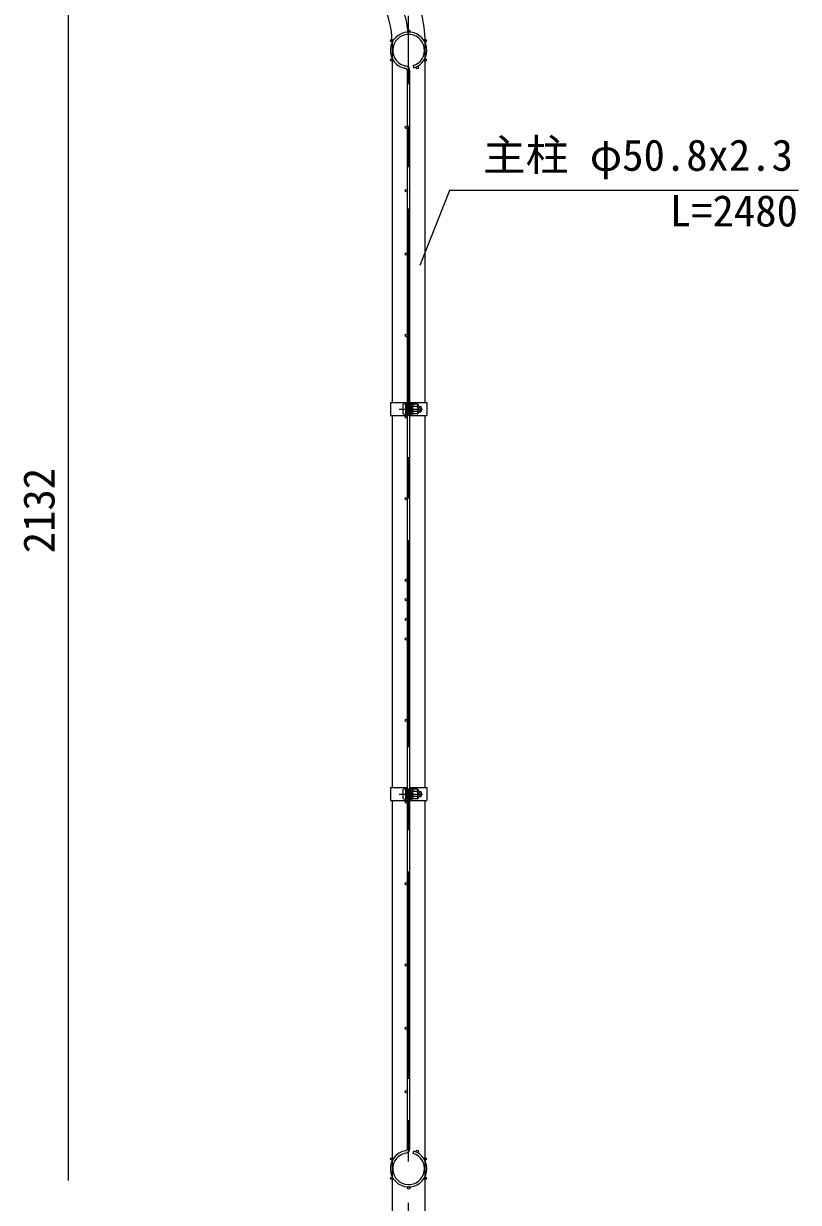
# Model space of a CAD drawing. Units: millimetres, scale not verified. Extents: x -4200 to 4200, y -2970 to 2970.
# Drawn here: x -514 to 674, y -420 to 1387 of the extents above; entities that cross this region are included whole.
import ezdxf
from ezdxf.enums import TextEntityAlignment as Align

# ---------------------------------------------------------------- set-up
doc = ezdxf.new("R2010")
doc.units = ezdxf.units.MM
doc.header["$LTSCALE"] = 10
doc.linetypes.add('USER1', pattern=[50.8, 31.75, -6.35, 6.35, -6.35])
for name, color, linetype, lineweight in [('0-4_D-STR-DIM', 7, 'Continuous', 13), ('0-7_D-STR1', 1, 'Continuous', 25), ('0-8_D-BMK', 2, 'USER1', 13), ('0-9_D-STR2', 7, 'Continuous', 13), ('0-A_D-STR3', 3, 'Continuous', 13), ('0-D_D-STR-TXT', 7, 'Continuous', 13)]:
    doc.layers.add(name, color=color, linetype=linetype, lineweight=lineweight)
doc.styles.add('ＭＳ ゴシック', font='')
doc.styles.get('ＭＳ ゴシック').set_extended_font_data('MS Gothic')

msp = doc.modelspace()

# ---------------------------------------------------------------- linework, layer by layer
at = {"layer": '0-4_D-STR-DIM'}
msp.add_line((-444.97, -386.02), (-444.97, 1665.98), dxfattribs=at)
at = {"layer": '0-7_D-STR1'}
for p, q in [((51.13, 1358.79), (51.13, 806.23)), ((101.93, 806.23), (101.93, 1358.79)), ((51.13, 786.23), (51.13, 216.23)), ((101.93, 216.23), (101.93, 786.23)), ((51.13, 196.23), (51.13, -726.02)), ((101.93, -726.02), (101.93, 196.23))]:
    msp.add_line(p, q, dxfattribs=at)
for radius in [175.4, 124.6]:
    msp.add_arc((-73.47, 1358.79), radius, 0, 30, dxfattribs=at)
at = {"layer": '0-8_D-BMK'}
for p, q in [((76.53, -738.02), (76.53, 1398.98)), ((62.11, 796.23), (97.85, 796.23)), ((62.11, 206.23), (97.85, 206.23))]:
    msp.add_line(p, q, dxfattribs=at)
msp.add_arc((-73.47, 1358.79), 150, 0, 30, dxfattribs=at)
at = {"layer": '0-9_D-STR2'}
for p, q in [((83.5, 1322.6), (84.53, 1319.15)), ((74.73, -336.89), (74.73, 1314.84)), ((78.33, -336.89), (78.33, 1314.84)), ((83.5, -344.64), (84.53, -341.19))]:
    msp.add_line(p, q, dxfattribs=at)
for centre in [(76.53, 1375.78), (50.72, 1360.88), (102.34, 1360.88), (50.72, 1331.08), (89.65, 1319.22), (102.34, 1331.08), (72.93, 1227.98), (72.93, 1130.98), (72.93, 1033.98), (72.93, 908.98), (72.93, 783.98), (72.93, 658.98), (72.93, 533.98), (72.93, 503.98), (72.93, 473.98), (72.93, 443.98), (72.93, 318.98), (72.93, 193.98), (72.93, 68.98), (72.93, -56.02), (72.93, -153.02), (72.93, -250.02), (89.65, -341.26), (50.72, -353.12), (102.34, -353.12), (50.72, -382.92), (76.53, -397.82), (102.34, -382.92)]:
    msp.add_circle(centre, 1.8, dxfattribs=at)
for centre, radius, start, end in [((76.53, 1345.98), 28, 286.60421, 260.16066), ((76.53, 1345.98), 24.4, 286.60421, 260.16066), ((71.13, 1314.84), 7.2, 0, 80.16066), ((71.13, 1314.84), 3.6, 0, 80.16066), ((76.53, -368.02), 28, 99.83934, 73.39579), ((71.13, -336.89), 3.6, 279.83934, 0), ((71.13, -336.89), 7.2, 279.83934, 0), ((76.53, -368.02), 24.4, 99.83934, 73.39579)]:
    msp.add_arc(centre, radius, start, end, dxfattribs=at)
at = {"layer": '0-A_D-STR3'}
for p, q in [((48.83, 806.23), (74.73, 806.23)), ((48.83, 806.23), (48.83, 786.23)), ((67.63, 802.73), (67.63, 789.73)), ((72.43, 786.23), (72.43, 806.23)), ((72.43, 804.23), (72.43, 788.23)), ((74.73, 786.23), (74.73, 806.23)), ((74.73, 800.23), (78.33, 800.23)), ((74.73, 799.55), (78.33, 799.55)), ((78.33, 786.23), (78.33, 806.23)), ((78.33, 806.23), (104.23, 806.23)), ((80.63, 786.23), (80.63, 806.23)), ((80.63, 800.73), (81.02, 803.89)), ((80.63, 800.73), (80.63, 791.73)), ((82.78, 803.98), (81.12, 803.98)), ((82.83, 796.23), (82.83, 803.95)), ((89.62, 799.98), (82.83, 799.98)), ((82.83, 796.23), (82.83, 788.5)), ((82.93, 803.74), (82.88, 803.91)), ((89.62, 803.74), (82.93, 803.74)), ((92.13, 801.23), (92.13, 791.23)), ((92.13, 800.23), (95.43, 800.23)), ((92.13, 799.55), (95.75, 799.55)), ((95.43, 800.23), (95.43, 792.23)), ((104.23, 806.23), (104.23, 786.23)), ((48.83, 786.23), (74.73, 786.23)), ((74.73, 792.91), (78.33, 792.91)), ((74.73, 792.23), (78.33, 792.23)), ((78.33, 786.23), (104.23, 786.23)), ((80.63, 791.73), (81.02, 788.57)), ((82.76, 788.48), (81.12, 788.48)), ((89.62, 792.48), (82.83, 792.48)), ((89.62, 788.72), (82.93, 788.72)), ((92.13, 792.91), (95.75, 792.91)), ((92.13, 792.23), (95.43, 792.23)), ((48.83, 216.23), (74.73, 216.23)), ((48.83, 216.23), (48.83, 196.23)), ((67.63, 212.73), (67.63, 199.73)), ((72.43, 196.23), (72.43, 216.23)), ((72.43, 214.23), (72.43, 198.23)), ((74.73, 196.23), (74.73, 216.23)), ((74.73, 210.23), (78.33, 210.23)), ((74.73, 209.55), (78.33, 209.55)), ((74.73, 202.91), (78.33, 202.91)), ((74.73, 202.23), (78.33, 202.23)), ((78.33, 196.23), (78.33, 216.23)), ((78.33, 216.23), (104.23, 216.23)), ((80.63, 196.23), (80.63, 216.23)), ((80.63, 210.73), (81.02, 213.89)), ((80.63, 210.73), (80.63, 201.73)), ((80.63, 201.73), (81.02, 198.57)), ((82.78, 213.98), (81.12, 213.98)), ((82.83, 206.23), (82.83, 213.95)), ((89.62, 209.98), (82.83, 209.98)), ((82.83, 206.23), (82.83, 198.5)), ((89.62, 202.48), (82.83, 202.48)), ((82.93, 213.74), (82.88, 213.91)), ((89.62, 213.74), (82.93, 213.74)), ((92.13, 211.23), (92.13, 201.23)), ((92.13, 210.23), (95.43, 210.23)), ((92.13, 209.55), (95.75, 209.55)), ((92.13, 202.91), (95.75, 202.91)), ((92.13, 202.23), (95.43, 202.23)), ((95.43, 210.23), (95.43, 202.23)), ((104.23, 216.23), (104.23, 196.23)), ((48.83, 196.23), (74.73, 196.23)), ((78.33, 196.23), (104.23, 196.23)), ((82.76, 198.48), (81.12, 198.48)), ((89.62, 198.72), (82.93, 198.72))]:
    msp.add_line(p, q, dxfattribs=at)
for centre, radius, start, end in [((81.12, 803.88), 0.1, 90, 173), ((82.78, 803.88), 0.1, 15, 90), ((77.95, 801.86), 5.32, 339.37322, 22.7756), ((62.07, 796.23), 21.19, 0, 10.20031), ((62.07, 796.23), 21.19, 349.79969, 0), ((83.86, 796.23), 6.87, 0, 33.09348), ((83.86, 796.23), 6.87, 326.90652, 0), ((88.61, 801.86), 2.13, 298.45309, 61.54691), ((85.35, 796.97), 8, 32.13463, 57.68315), ((87.93, 796.23), 8.5, 331.92751, 28.07249), ((81.12, 788.58), 0.1, 187, 270), ((82.76, 788.58), 0.1, 270, 337.2244), ((77.95, 790.6), 5.32, 337.2244, 20.62678), ((88.61, 790.6), 2.13, 298.45309, 61.54691), ((85.35, 795.48), 8, 302.31685, 327.86537), ((81.12, 213.88), 0.1, 90, 173), ((82.78, 213.88), 0.1, 15, 90), ((77.95, 211.86), 5.32, 339.37322, 22.7756), ((77.95, 200.6), 5.32, 337.2244, 20.62678), ((62.07, 206.23), 21.19, 0, 10.20031), ((62.07, 206.23), 21.19, 349.79969, 0), ((83.86, 206.23), 6.87, 0, 33.09348), ((83.86, 206.23), 6.87, 326.90652, 0), ((88.61, 211.86), 2.13, 298.45309, 61.54691), ((85.35, 206.97), 8, 32.13463, 57.68315), ((88.61, 200.6), 2.13, 298.45309, 61.54691), ((85.35, 205.48), 8, 302.31685, 327.86537), ((87.93, 206.23), 8.5, 331.92751, 28.07249), ((81.12, 198.58), 0.1, 187, 270), ((82.76, 198.58), 0.1, 270, 337.2244)]:
    msp.add_arc(centre, radius, start, end, dxfattribs=at)
for centre, start_param, end_param in [((72.43, 802.73), 1.5707963, 3.1415927), ((72.43, 789.73), 3.1415927, 4.712389), ((72.43, 212.73), 1.5707963, 3.1415927), ((72.43, 199.73), 3.1415927, 4.712389)]:
    msp.add_ellipse(centre, major_axis=(4.8, 0), ratio=0.3125, start_param=start_param, end_param=end_param, dxfattribs=at)
at = {"layer": '0-D_D-STR-TXT'}
msp.add_lwpolyline([(674.05, 1130.98), (139.37, 1130.98), (93.88, 1016.03)], dxfattribs=at)

# ---------------------------------------------------------------- texts
at = {"layer": '0-4_D-STR-DIM', "style": 'ＭＳ ゴシック'}
msp.add_text('2132', height=48.09, rotation=90, dxfattribs=at).set_placement((-451.72, 575.25), align=Align.BOTTOM_LEFT)
at = {"layer": '0-D_D-STR-TXT', "style": 'ＭＳ ゴシック'}
for s, p in [('主柱 φ50.8x2.3', (190.29, 1146.99)), ('L=2480', (476.97, 1061.65))]:
    msp.add_text(s, height=48.09, dxfattribs=at).set_placement(p, align=Align.BOTTOM_LEFT)

doc.saveas('drawing.dxf')
